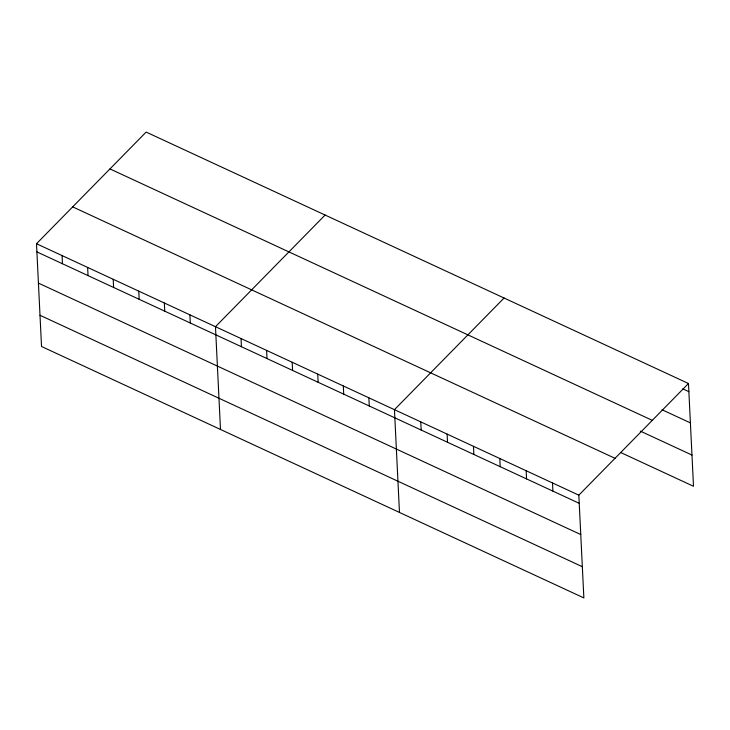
<?xml version="1.0" encoding="UTF-8"?>
<svg xmlns="http://www.w3.org/2000/svg" width="730" height="730" viewBox="0 0 730 730"><rect width="100%" height="100%" fill="white"/><g stroke="black" fill="none" stroke-linecap="round" stroke-linejoin="round"><path stroke-width="1.09" d="M688.472 383.505L578.835 495.159L583.863 597.925L41.528 346.495L36.5 243.729L146.137 132.075L688.472 383.505L693.5 486.271L620.555 452.454M325.105 215.049L215.469 326.702L220.496 429.468M504.074 298.023L394.446 409.676L399.474 512.442M682.796 388.862L688.874 391.672M662.028 409.74L690.398 422.889M109.956 168.922L652.292 420.352M640.301 431.101L691.976 455.055M72.681 206.882L615.016 458.312M36.5 243.729L578.835 495.159M36.901 251.896L579.237 503.326M38.425 283.112L580.77 534.552M39.995 315.278L582.339 566.708M552.5 482.95L552.893 491.117M526.157 470.731L526.558 478.907M499.813 458.522L500.214 466.689M473.469 446.313L473.87 454.48M447.125 434.095L447.526 442.27M420.79 421.885L421.183 430.052M368.878 397.823L369.28 405.99M343.31 385.969L343.711 394.136M317.742 374.116L318.143 382.283M292.173 362.262L292.575 370.429M266.605 350.409L267.007 358.576M241.037 338.556L241.438 346.723M189.9 314.849L190.302 323.016M164.341 302.996L164.734 311.162M138.773 291.142L139.165 299.309M113.205 279.289L113.606 287.456M87.636 267.435L88.038 275.602M62.068 255.582L62.47 263.749"/></g></svg>
